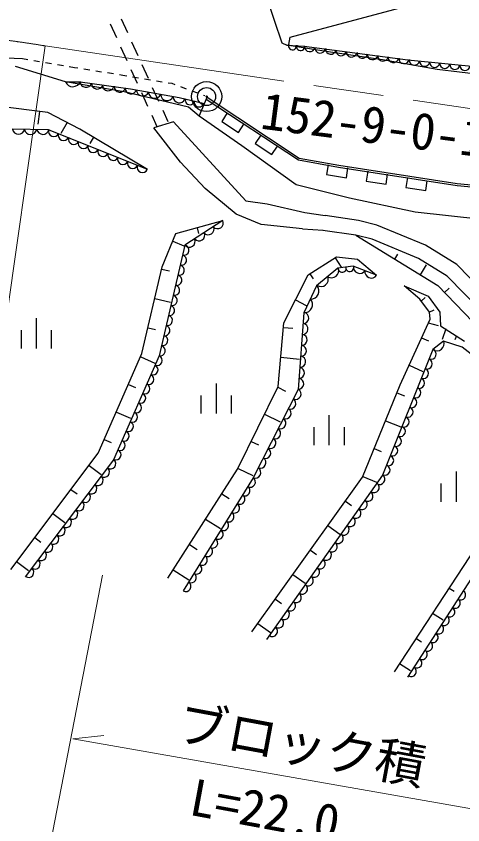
# Model space of a CAD drawing. Units: millimetres, scale not verified. Extents: x 40000 to 680000, y 20000 to 380000.
# Drawn here: x 396158 to 418377, y 261252 to 301512 of the extents above; entities that cross this region are included whole.
import ezdxf
from ezdxf.enums import TextEntityAlignment as Align

# ---------------------------------------------------------------- set-up
doc = ezdxf.new("R2010")
doc.units = ezdxf.units.MM
doc.header["$LTSCALE"] = 1000
doc.linetypes.add('CHAIN', pattern=[18.5, 12, -1.5, 3.5, -1.5])
for name, color, linetype, lineweight in [('M-BGD', 7, 'Continuous', 25), ('M-BMK', 2, 'CHAIN', 13), ('M-BMK-SRVR', 3, 'Continuous', 25), ('M-STR-HTXT', 7, 'Continuous', 13)]:
    doc.layers.add(name, color=color, linetype=linetype, lineweight=lineweight)
doc.styles.add('ＭＳ ゴシック', font='')
doc.styles.get('ＭＳ ゴシック').set_extended_font_data('MS Gothic')

msp = doc.modelspace()

# ---------------------------------------------------------------- linework, layer by layer
at = {"layer": 'M-BGD'}
for p, q in [((407827, 304757), (409378, 300187)), ((409788, 300474), (418136, 302704)), ((401709, 300677), (401399, 301359)), ((401164, 300429), (400854, 301112)), ((409716, 300104), (409788, 300474)), ((401680, 299292), (401370, 299974)), ((402225, 299539), (401915, 300222)), ((409378, 300187), (409621, 300065)), ((411469, 299771), (409621, 300065)), ((409621, 300065), (410489, 300017)), ((410489, 300017), (415642, 299333)), ((396477, 299384), (389871, 299628)), ((410974, 299848), (410974, 299850)), ((414379, 299330), (411469, 299771)), ((396733, 299340), (396477, 299384)), ((397324, 299240), (397029, 299290)), ((397915, 299140), (397620, 299190)), ((417099, 298855), (414379, 299330)), ((415642, 299333), (420456, 298861)), ((398619, 298248), (396120, 299009)), ((398507, 299040), (398211, 299090)), ((399058, 298947), (398802, 298990)), ((399226, 298920), (399058, 298947)), ((399818, 298825), (399522, 298873)), ((400410, 298730), (400114, 298778)), ((402196, 298154), (401886, 298837)), ((402741, 298402), (402432, 299084)), ((419498, 298565), (417099, 298855)), ((401002, 298635), (400706, 298683)), ((401465, 298561), (401298, 298588)), ((401655, 298529), (401465, 298561)), ((402246, 298431), (401951, 298480)), ((402838, 298332), (402542, 298381)), ((398605, 298239), (399336, 298251)), ((401524, 297744), (398605, 298239)), ((399336, 298251), (401846, 297895)), ((403258, 297264), (402948, 297947)), ((403429, 298234), (403134, 298283)), ((403915, 298153), (403725, 298184)), ((404071, 298094), (403915, 298153)), ((404633, 297884), (404352, 297989)), ((404728, 296982), (401524, 297744)), ((401846, 297895), (404260, 297457)), ((402713, 297017), (402403, 297699)), ((405194, 297674), (404914, 297779)), ((405549, 297541), (405475, 297569)), ((404260, 297457), (405523, 297162)), ((405266, 296537), (405663, 297480)), ((405613, 297379), (410206, 294358)), ((405663, 297480), (410235, 294446)), ((397736, 296712), (395125, 297038)), ((397313, 296760), (397233, 296137)), ((403716, 296254), (403464, 296809)), ((405266, 296537), (404728, 296982)), ((405998, 297004), (405998, 297004)), ((399323, 295885), (397736, 296712)), ((403171, 296007), (402919, 296562)), ((407382, 295064), (405266, 296537)), ((406657, 296692), (406382, 296275)), ((398690, 296213), (398378, 295667)), ((403983, 296251), (403003, 295956)), ((404333, 294248), (403003, 295956)), ((403989, 296256), (407579, 292321)), ((406382, 296275), (407216, 295725)), ((407216, 295725), (407491, 296142)), ((397768, 295859), (395962, 295883)), ((402686, 293881), (397768, 295859)), ((402686, 293881), (399323, 295885)), ((408325, 295592), (408050, 295175)), ((400000, 295483), (399823, 295174)), ((408050, 295175), (408884, 294624)), ((410090, 293112), (407382, 295064)), ((408884, 294624), (409159, 295042)), ((410206, 294358), (412192, 294001)), ((410210, 294433), (410214, 294460)), ((410235, 294446), (412212, 294102)), ((405557, 292940), (404333, 294248)), ((411678, 294116), (411598, 293623)), ((412192, 294001), (418097, 293089)), ((412212, 294102), (418094, 293177)), ((412585, 293463), (412664, 293957)), ((411598, 293623), (412585, 293463)), ((413651, 293797), (413571, 293304)), ((414558, 293145), (414637, 293638)), ((412732, 292446), (410090, 293112)), ((413571, 293304), (414558, 293145)), ((415624, 293479), (415544, 292986)), ((416531, 292826), (416610, 293320)), ((418094, 293177), (420081, 292989)), ((407105, 291655), (405557, 292940)), ((415544, 292986), (416531, 292826)), ((418097, 293089), (420090, 292891)), ((407579, 292321), (408649, 292164)), ((416005, 291760), (412732, 292446)), ((408649, 292164), (410525, 291745)), ((408343, 291138), (407105, 291655)), ((410525, 291745), (411532, 291590)), ((413193, 291341), (411532, 291590)), ((419804, 291328), (416005, 291760)), ((404105, 290686), (406436, 291343)), ((406436, 291343), (404554, 290109)), ((410405, 290931), (408343, 291138)), ((414097, 291115), (413193, 291341)), ((416515, 290118), (414097, 291115)), ((403415, 289040), (404105, 290686)), ((405156, 290980), (405236, 290695)), ((410400, 290927), (411425, 290852)), ((413047, 290606), (411421, 290849)), ((403947, 290311), (404493, 290084)), ((413869, 290407), (413047, 290606)), ((413047, 290606), (417139, 288107)), ((416169, 289446), (413869, 290407)), ((404554, 290109), (403265, 284604)), ((418077, 289154), (416515, 290118)), ((410680, 288634), (412100, 289528)), ((412031, 289484), (412322, 289023)), ((412100, 289528), (413135, 289418)), ((414992, 289418), (415146, 289669)), ((413135, 289418), (414085, 288618)), ((417607, 288567), (416169, 289446)), ((416271, 288636), (416578, 289138)), ((419950, 287206), (418077, 289154)), ((402417, 284710), (403415, 289040)), ((403392, 288920), (403781, 288831)), ((410763, 288685), (410925, 288428)), ((412163, 288972), (411104, 288091)), ((412927, 289067), (412163, 288972)), ((414085, 288618), (412927, 289067)), ((409475, 286251), (410680, 288634)), ((419428, 286691), (417607, 288567)), ((411104, 288091), (410474, 286747)), ((416241, 287429), (415459, 288084)), ((415459, 288084), (416658, 287578)), ((417139, 288107), (422567, 282442)), ((417471, 287756), (417698, 287974)), ((403056, 287459), (403835, 287280)), ((416311, 287329), (416497, 287509)), ((416658, 287578), (417238, 286777)), ((410048, 287384), (410592, 287111)), ((416714, 286777), (416241, 287429)), ((410474, 286747), (410183, 282931)), ((416704, 286772), (416950, 286884)), ((416705, 286771), (416741, 286425)), ((417238, 286777), (417270, 286094)), ((397150, 286474), (397150, 284974)), ((409187, 283071), (409475, 286251)), ((415265, 283155), (416749, 286430)), ((396400, 285874), (396400, 284974)), ((397900, 285874), (397900, 284974)), ((402720, 285998), (403091, 285913)), ((409460, 286020), (409925, 285976)), ((416658, 286242), (417158, 286105)), ((417270, 286094), (418465, 285338)), ((417528, 285940), (417350, 285418)), ((416321, 285496), (416664, 285341)), ((418070, 285589), (417974, 285399)), ((417424, 285328), (416886, 284920)), ((418351, 285026), (417424, 285328)), ((400239, 279752), (402417, 284710)), ((416886, 284920), (414389, 278656)), ((419416, 284195), (418351, 285026)), ((403265, 284604), (401002, 279423)), ((402352, 284548), (403048, 284242)), ((409319, 284528), (410249, 284440)), ((415702, 284130), (416389, 283819)), ((401748, 283176), (402102, 283020)), ((406102, 283227), (406102, 281727)), ((407172, 278952), (409187, 283071)), ((409168, 283038), (409560, 282847)), ((413383, 278555), (415265, 283155)), ((405352, 282627), (405352, 281727)), ((406852, 282627), (406852, 281727)), ((410183, 282931), (407941, 278530)), ((415099, 282758), (415478, 282604)), ((401144, 281804), (401853, 281492)), ((408512, 281690), (409296, 281309)), ((411720, 281647), (411720, 280147)), ((410970, 281047), (410970, 280147)), ((412470, 281047), (412470, 280147)), ((414535, 281370), (415292, 281062)), ((400541, 280432), (400887, 280279)), ((407856, 280343), (408221, 280165)), ((413970, 279981), (414312, 279842)), ((395885, 273965), (400239, 279752)), ((401002, 279423), (396610, 273603)), ((399786, 279148), (400391, 278693)), ((403696, 273529), (407172, 278952)), ((407199, 278995), (407929, 278639)), ((414389, 278656), (408616, 270483)), ((418039, 278838), (418039, 277338)), ((407941, 278530), (404465, 272894)), ((407883, 270857), (413383, 278555)), ((413405, 278593), (414088, 278315)), ((417289, 278238), (417289, 277338)), ((398884, 277951), (399185, 277725)), ((421681, 277999), (415622, 268603)), ((406393, 277731), (406760, 277496)), ((412540, 277369), (412836, 277158)), ((397982, 276754), (398583, 276301)), ((405583, 276470), (406317, 275999)), ((411669, 276149), (412260, 275727)), ((397080, 275556), (397379, 275331)), ((404773, 275209), (405163, 274958)), ((419022, 275069), (414969, 268866)), ((410798, 274930), (411100, 274713)), ((396178, 274359), (396776, 273909)), ((403963, 273947), (404743, 273446)), ((409926, 273710), (410531, 273277)), ((417698, 273041), (417939, 272886)), ((409055, 272490), (409364, 272269)), ((416877, 271787), (417400, 271450)), ((408183, 271271), (408803, 270828)), ((416043, 270541), (416315, 270366)), ((415232, 269281), (415775, 268930))]:
    msp.add_line(p, q, dxfattribs=at)
for centre, radius, start, end in [((409908, 300037), 202, 160.5493, 7.7584), ((410304, 300000), 202, 160.5493, 7.7584), ((410764, 300005), 262, 175.341, 349.9033), ((411278, 299934), 262, 175.341, 349.9033), ((411813, 299876), 262, 175.341, 349.9033), ((412327, 299805), 262, 175.341, 349.9033), ((412841, 299734), 262, 175.341, 349.9033), ((413375, 299678), 262, 175.341, 349.9033), ((413890, 299607), 262, 175.341, 349.9033), ((414404, 299536), 262, 175.341, 349.9033), ((414918, 299465), 262, 175.341, 349.9033), ((415453, 299408), 262, 175.341, 349.9033), ((415967, 299336), 262, 175.341, 349.9033), ((416478, 299269), 253, 175.0496, 353.4844), ((416979, 299216), 253, 175.0496, 353.4844), ((417480, 299164), 253, 175.0496, 353.4844), ((417981, 299111), 253, 175.0496, 353.4844), ((418482, 299058), 253, 175.0496, 353.4844), ((398979, 298388), 387, 201.2423, 339.812), ((399632, 298252), 285, 178.9285, 344.6934), ((400187, 298168), 285, 178.9285, 344.6934), ((400742, 298083), 285, 178.9285, 344.6934), ((401317, 298014), 285, 178.9285, 344.6934), ((401871, 297929), 285, 178.9285, 344.6934), ((402451, 297854), 316, 181.4666, 337.3722), ((403057, 297740), 316, 181.4666, 337.3722), ((403664, 297626), 316, 181.4666, 337.3722), ((404271, 297513), 316, 181.4666, 337.3722), ((404801, 297334), 233, 162.5526, 350.7889), ((405250, 297224), 233, 162.5526, 350.7889), ((396275, 295945), 308, 190.3753, 348.5797), ((396870, 295933), 308, 190.3753, 348.5797), ((397486, 295935), 308, 190.3753, 348.5797), ((398029, 295781), 265, 161.3193, 334.6562), ((398514, 295579), 265, 161.3193, 334.6562), ((399021, 295391), 265, 161.3193, 334.6562), ((399506, 295189), 265, 161.3193, 334.6562), ((399992, 294987), 265, 161.3193, 334.6562), ((400478, 294784), 265, 161.3193, 334.6562), ((400984, 294597), 265, 161.3193, 334.6562), ((401470, 294394), 265, 161.3193, 334.6562), ((401956, 294192), 265, 161.3193, 334.6562), ((402441, 293990), 265, 161.3193, 334.6562), ((406179, 291213), 283, 219.8946, 26.5962), ((405258, 290611), 283, 219.8946, 26.5962), ((405719, 290912), 283, 219.8946, 26.5962), ((404777, 290295), 283, 219.8946, 26.5962), ((404500, 289869), 257, 258.4501, 75.1421), ((404374, 289362), 257, 258.4501, 75.1421), ((404267, 288869), 257, 258.4501, 75.1421), ((412750, 288998), 199, 172.0914, 21.9521), ((413254, 289026), 318, 171.0214, 326.3944), ((411842, 288846), 360, 237.6026, 21.9712), ((412378, 288957), 199, 172.0914, 21.9521), ((413823, 288794), 318, 171.0214, 326.3944), ((404141, 288362), 257, 258.4501, 75.1421), ((411323, 288412), 360, 237.6026, 21.9712), ((404035, 287869), 257, 258.4501, 75.1421), ((410822, 287826), 400, 266.9548, 42.7974), ((403909, 287362), 257, 258.4501, 75.1421), ((403782, 286855), 257, 258.4501, 75.1421), ((410506, 287154), 400, 266.9548, 42.7974), ((410437, 286483), 275, 270.7921, 80.3485), ((403676, 286363), 257, 258.4501, 75.1421), ((403550, 285855), 257, 258.4501, 75.1421), ((410399, 285939), 275, 270.7921, 80.3485), ((403444, 285363), 257, 258.4501, 75.1421), ((410360, 285396), 275, 270.7921, 80.3485), ((403318, 284856), 257, 258.4501, 75.1421), ((410322, 284854), 275, 270.7921, 80.3485), ((417095, 285211), 356, 234.6055, 19.8152), ((416794, 284690), 259, 250.3792, 66.2286), ((403169, 284379), 256, 247.94, 65.0767), ((410283, 284310), 275, 270.7921, 80.3485), ((416593, 284202), 259, 250.3792, 66.2286), ((402958, 283904), 256, 247.94, 65.0767), ((410224, 283753), 275, 270.7921, 80.3485), ((416411, 283728), 259, 250.3792, 66.2286), ((402747, 283429), 256, 247.94, 65.0767), ((410186, 283209), 275, 270.7921, 80.3485), ((416210, 283239), 259, 250.3792, 66.2286), ((402556, 282969), 256, 247.94, 65.0767), ((402344, 282494), 256, 247.94, 65.0767), ((410054, 282710), 276, 248.389, 57.5188), ((416028, 282766), 259, 250.3792, 66.2286), ((402133, 282019), 256, 247.94, 65.0767), ((409795, 282215), 276, 248.389, 57.5188), ((415827, 282277), 259, 250.3792, 66.2286), ((409557, 281734), 276, 248.389, 57.5188), ((415646, 281803), 259, 250.3792, 66.2286), ((401942, 281559), 256, 247.94, 65.0767), ((409299, 281239), 276, 248.389, 57.5188), ((415445, 281314), 259, 250.3792, 66.2286), ((401731, 281084), 256, 247.94, 65.0767), ((415264, 280840), 259, 250.3792, 66.2286), ((401519, 280609), 256, 247.94, 65.0767), ((409041, 280743), 276, 248.389, 57.5188), ((401328, 280149), 256, 247.94, 65.0767), ((408803, 280263), 276, 248.389, 57.5188), ((415062, 280352), 259, 250.3792, 66.2286), ((401117, 279674), 256, 247.94, 65.0767), ((408545, 279767), 276, 248.389, 57.5188), ((414881, 279878), 259, 250.3792, 66.2286), ((400850, 279232), 261, 235.4327, 50.4091), ((408307, 279286), 276, 248.389, 57.5188), ((414679, 279389), 259, 250.3792, 66.2286), ((400535, 278815), 261, 235.4327, 50.4091), ((408049, 278791), 276, 248.389, 57.5188), ((414498, 278915), 259, 250.3792, 66.2286), ((400220, 278399), 261, 235.4327, 50.4091), ((414244, 278456), 258, 236.4996, 53.0695), ((407806, 278317), 254, 239.3525, 57.3336), ((413957, 278043), 258, 236.4996, 53.0695), ((399905, 277982), 261, 235.4327, 50.4091), ((407535, 277882), 254, 239.3525, 57.3336), ((413650, 277615), 258, 236.4996, 53.0695), ((399590, 277565), 261, 235.4327, 50.4091), ((407285, 277461), 254, 239.3525, 57.3336), ((413364, 277202), 258, 236.4996, 53.0695), ((399275, 277148), 261, 235.4327, 50.4091), ((407014, 277025), 254, 239.3525, 57.3336), ((398960, 276731), 261, 235.4327, 50.4091), ((406743, 276590), 254, 239.3525, 57.3336), ((413056, 276774), 258, 236.4996, 53.0695), ((398644, 276315), 261, 235.4327, 50.4091), ((406473, 276154), 254, 239.3525, 57.3336), ((412770, 276360), 258, 236.4996, 53.0695), ((398329, 275898), 261, 235.4327, 50.4091), ((406202, 275718), 254, 239.3525, 57.3336), ((412463, 275933), 258, 236.4996, 53.0695), ((398014, 275481), 261, 235.4327, 50.4091), ((405931, 275283), 254, 239.3525, 57.3336), ((412176, 275519), 258, 236.4996, 53.0695), ((397719, 275079), 261, 235.4327, 50.4091), ((405681, 274861), 254, 239.3525, 57.3336), ((411869, 275091), 258, 236.4996, 53.0695), ((397404, 274662), 261, 235.4327, 50.4091), ((405410, 274426), 254, 239.3525, 57.3336), ((411582, 274678), 258, 236.4996, 53.0695), ((397089, 274245), 261, 235.4327, 50.4091), ((405140, 273990), 254, 239.3525, 57.3336), ((411275, 274250), 258, 236.4996, 53.0695), ((396774, 273829), 261, 235.4327, 50.4091), ((404869, 273555), 254, 239.3525, 57.3336), ((410988, 273837), 258, 236.4996, 53.0695), ((410681, 273409), 258, 236.4996, 53.0695), ((404598, 273119), 254, 239.3525, 57.3336), ((410394, 272996), 258, 236.4996, 53.0695), ((410088, 272567), 258, 236.4996, 53.0695), ((418261, 272696), 252, 237.8102, 56.5841), ((409801, 272154), 258, 236.4996, 53.0695), ((418005, 272283), 252, 237.8102, 56.5841), ((409493, 271726), 258, 236.4996, 53.0695), ((417728, 271856), 252, 237.8102, 56.5841), ((409207, 271313), 258, 236.4996, 53.0695), ((417451, 271429), 252, 237.8102, 56.5841), ((408900, 270885), 258, 236.4996, 53.0695), ((417174, 271002), 252, 237.8102, 56.5841), ((416897, 270576), 252, 237.8102, 56.5841), ((416620, 270149), 252, 237.8102, 56.5841), ((416363, 269736), 252, 237.8102, 56.5841), ((416086, 269309), 252, 237.8102, 56.5841), ((415810, 268882), 252, 237.8102, 56.5841)]:
    msp.add_arc(centre, radius, start, end, dxfattribs=at)
at = {"layer": 'M-BMK'}
msp.add_line((397603, 300029), (449254, 292429), dxfattribs=at)
for centre, radius, start, end in [((389188, 250338), 50399, 80.3876, 118.5537), ((388264, 254186), 46784, 78.4856, 78.6837), ((389124, 250764), 49994, 80.2871, 80.4197)]:
    msp.add_arc(centre, radius, start, end, dxfattribs=at)
at = {"layer": 'M-BMK-SRVR'}
for radius in [750, 450, 30]:
    msp.add_circle((405631, 297510), radius, dxfattribs=at)
at = {"layer": 'M-STR-HTXT'}
for p, q in [((393297, 269876), (397603, 300029)), ((400451, 273678), (397569, 258811)), ((398976, 265540), (400526, 265693)), ((420842, 261682), (398976, 265540))]:
    msp.add_line(p, q, dxfattribs=at)

# ---------------------------------------------------------------- texts
at = {"layer": 'M-BMK-SRVR', "style": 'ＭＳ ゴシック'}
msp.add_text('152-9-0-1', height=1833, rotation=352.6, dxfattribs=at).set_placement((408183, 295375), align=Align.BOTTOM_LEFT)
at = {"layer": 'M-STR-HTXT', "style": 'ＭＳ ゴシック'}
for s, p in [('ブロック積', (403956, 264952)), ('L=22.0', (404599, 261222))]:
    msp.add_text(s, height=1833, rotation=349.5, dxfattribs=at).set_placement(p, align=Align.BOTTOM_LEFT)

doc.saveas('drawing.dxf')
